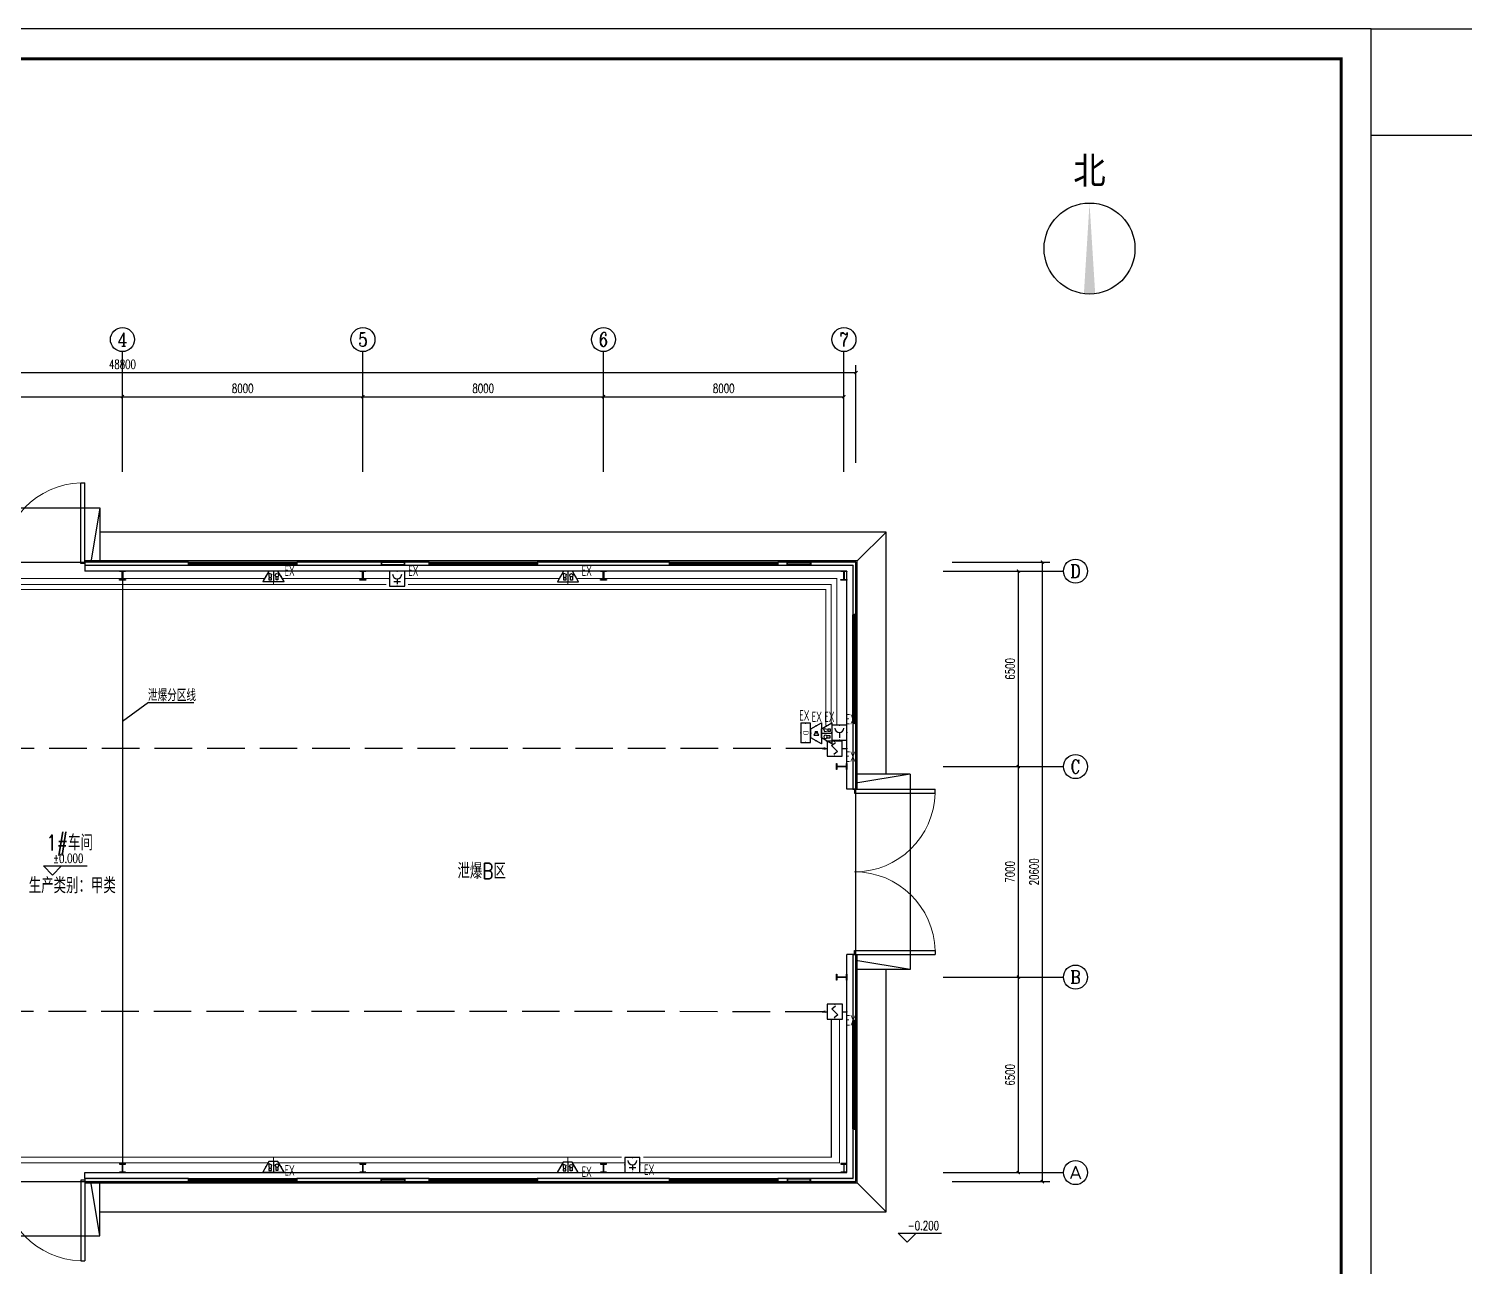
# Model space of a CAD drawing. Extents: x 1234595 to 2088511, y -80443 to 75292.
# Drawn here: x 1749135 to 1796885, y -42353 to -1201 of the extents above; entities that cross this region are included whole.
import ezdxf
from ezdxf.enums import TextEntityAlignment as Align

# ---------------------------------------------------------------- set-up
doc = ezdxf.new("R2010")
doc.units = 0
doc.header["$LTSCALE"] = 1000
doc.header["$MEASUREMENT"] = 0
doc.linetypes.add('DASH', pattern=[0.35, 0.25, -0.1])
doc.layers.get('0').update_dxf_attribs({"linetype": 'CONTINUOUS'})
doc.layers.get('Defpoints').update_dxf_attribs({"linetype": 'CONTINUOUS'})
doc.layers.add('_0', color=7, linetype='CONTINUOUS', lineweight=25)
for name, color, linetype in [('AXIS_TEXT', 7, 'CONTINUOUS'), ('EQUIP-消防', 3, 'CONTINUOUS'), ('PUB_TITLE', 4, 'CONTINUOUS'), ('WIRE-消防', 5, 'CONTINUOUS'), ('WIRE-照明', 1, 'CONTINUOUS'), ('建筑底图', 251, 'CONTINUOUS'), ('电气文字', 7, 'CONTINUOUS')]:
    doc.layers.add(name, color=color, linetype=linetype)
doc.styles.add('_HZTXT', font='txt.shx', dxfattribs={"width": 0.8, "bigfont": 'HZTXT.shx'})
doc.styles.add('_TCH_AXIS', font='COMPLEX', dxfattribs={"bigfont": 'GBCBIG'})
doc.styles.add('_TCH_DIM', font='SIMPLEX', dxfattribs={"bigfont": 'GBCBIG'})
doc.styles.add('_TCH_DIM_T3', font='SIMPLEX', dxfattribs={"width": 0.705882, "bigfont": 'GBCBIG'})
doc.styles.add('COMPLEX', font='COMPLEX')
doc.styles.add('HT', font='')
doc.styles.add('sceie', font='sceie.shx', dxfattribs={"width": 0.7, "bigfont": 'sceic.shx'})
doc.styles.get("Standard").update_dxf_attribs({"font": 'GBENOR', "bigfont": 'GBCBIG'})
doc.styles.add('TG_LINETYPE', font='sceie.shx', dxfattribs={"width": 0.7, "height": 3, "bigfont": 'sceic.shx'})
doc.styles.get('HT').set_extended_font_data('SimSun')
doc.linetypes.add('TG_BC', pattern='A,2,-0.85,["BC",TG_LINETYPE,S=0.1,R=0,X=-0.65,Y=-0.15],0', length=2.85)
doc.dimstyles.new('_TCH_ARCH&&100', dxfattribs={"dimtxt": 297.5, "dimasz": 100, "dimexe": 250, "dimexo": 300, "dimgap": 126.25, "dimtad": 1, "dimdec": 0, "dimzin": 0, "dimdsep": 46, "dimtxsty": '_TCH_DIM_T3', "dimblk": 'ARCHTICK', "dimcen": 0.09, "dimclrt": 7, "dimazin": 2, "dimtfac": 1, "dimtdec": 0, "dimtix": 1, "dimtmove": 2, "dimatfit": 3, "dimfxl": 0, "dimtolj": 1, "dimtzin": 0, "dimarcsym": 0})

# ---------------------------------------------------------------- blocks, each defined once
blk = doc.blocks.new('$equip$00002679')
for p, q in [((-0.3, 0.699), (-0.703, 0)), ((-0.703, 0), (0.703, 0)), ((-0.264, 0.249), (-0.304, 0.569)), ((-0.304, 0.569), (-0.128, 0.489)), ((-0.304, 0.249), (-0.304, 0.113)), ((-0.128, 0.249), (-0.304, 0.249)), ((-0.304, 0.113), (-0.128, 0.113)), ((0.3, 0.699), (-0.3, 0.699)), ((0.3, 0.699), (-0.3, 0.699)), ((-0.128, 0.489), (-0.168, 0.249)), ((-0.128, 0.113), (-0.128, 0.249)), ((0, 0.699), (0, 0)), ((0.174, 0.11), (0.174, 0.338)), ((0.294, 0.11), (0.174, 0.11)), ((0.294, 0.338), (0.294, 0.11)), ((0.703, 0), (0.3, 0.699))]:
    blk.add_line(p, q)
at = {"const_width": 0.04}
for points in [[(-0.299, 0.699), (0.301, 0.699), (0.703, 0), (-0.702, 0), (-0.299, 0.699), (0.301, 0.699)], [(-0.3, 0.699), (0.3, 0.699), (0.703, 0), (-0.703, 0), (-0.3, 0.699), (0.3, 0.699)]]:
    blk.add_lwpolyline(points, dxfattribs=at)
blk.add_circle((0.234, 0.43), 0.111)
for p in [(-0.501, 0.349), (0, 0.699), (0, 0), (0.502, 0.349)]:
    blk.add_point(p)
at = {"color": 7, "flags": 1}
for tag, height, p in [('A', 0.00002, (0, 0)), ('B', 0.4, (0.961, 0.299))]:
    blk.add_attdef(tag, text='', height=height, dxfattribs=at).set_placement(p, align=Align.MIDDLE_CENTER)
blk = doc.blocks.new('$equip$00002677')
for p, q in [((-0.3, 0.699), (-0.703, 0)), ((-0.703, 0), (0.703, 0)), ((0.3, 0.699), (-0.3, 0.699)), ((-0.117, 0.421), (-0.117, 0.26)), ((-0.117, 0.421), (-0.036, 0.421)), ((-0.036, 0.26), (-0.117, 0.26)), ((-0.036, 0.421), (0.118, 0.503)), ((-0.036, 0.421), (-0.036, 0.26)), ((0.118, 0.173), (-0.036, 0.26)), ((0.118, 0.503), (0.118, 0.173)), ((0.703, 0), (0.3, 0.699))]:
    blk.add_line(p, q)
at = {"const_width": 0.04}
blk.add_lwpolyline([(-0.3, 0.699), (0.3, 0.699), (0.703, 0), (-0.703, 0), (-0.3, 0.699), (0.3, 0.699)], dxfattribs=at)
blk.add_lwpolyline([(-0.3, 0.699), (0.3, 0.699), (0.703, 0), (-0.703, 0), (-0.3, 0.699), (0.3, 0.699)], dxfattribs=at)
for p in [(-0.501, 0.349), (0, 0.699), (0, 0), (0.502, 0.349)]:
    blk.add_point(p)
at = {"color": 7, "flags": 1}
for tag, height, p in [('A', 0.00002, (0, 0)), ('B', 0.4, (0.961, 0.299))]:
    blk.add_attdef(tag, text='', height=height, dxfattribs=at).set_placement(p, align=Align.MIDDLE_CENTER)
blk = doc.blocks.new('$equip$00002778')
for p, q in [((0.65, 0.65), (-0.65, 0.65)), ((-0.65, 0.65), (-0.65, 0)), ((-0.65, 0), (0.65, 0)), ((0.65, 0), (0.65, 0.65))]:
    blk.add_line(p, q)
at = {"const_width": 0.04}
blk.add_lwpolyline([(-0.65, 0.65), (-0.65, 0), (0.65, 0), (0.65, 0.65), (-0.65, 0.65), (-0.65, 0)], dxfattribs=at)
for p in [(-0.65, 0.325), (0, 0.65), (0, 0), (0.65, 0.325)]:
    blk.add_point(p)
at = {"color": 7}
blk.add_attdef('$TEXT$', text='', height=0.34, dxfattribs=at).set_placement((0.006, 0.343), align=Align.MIDDLE_CENTER)
at = {"color": 7, "flags": 1}
for tag, height, p in [('A', 0.00002, (0, 0)), ('B', 0.4, (0.905, 0.246))]:
    blk.add_attdef(tag, text='', height=height, dxfattribs=at).set_placement(p, align=Align.MIDDLE_CENTER)
blk = doc.blocks.new('$equip$00002657')
for p, q in [((-0.5, 1), (-0.5, 0)), ((0.5, 1), (-0.5, 1)), ((0.5, 0), (0.5, 1)), ((-0.5, 0), (0.5, 0)), ((0, 0.5), (0, 0.15))]:
    blk.add_line(p, q)
at = {"const_width": 0.04}
blk.add_lwpolyline([(-0.5, 1), (0.5, 1), (0.5, 0), (-0.5, 0), (-0.5, 1), (0.5, 1)], dxfattribs=at)
blk.add_arc((0, 0.8), 0.3, 180, 0)
for p in [(0, 1), (-0.5, 0.5), (0, 0), (0.5, 0.5)]:
    blk.add_point(p)
at = {"color": 7, "flags": 1}
for tag, height, p in [('A', 0.00002, (0, 0)), ('B', 0.4, (0.762, 0.292))]:
    blk.add_attdef(tag, text='', height=height, dxfattribs=at).set_placement(p, align=Align.MIDDLE_CENTER)
blk = doc.blocks.new('_NORTH')
blk.add_circle((0, 0), 1200)
blk.add_solid([(-1191, 149), (-1191, -149), (1200, 0)])
blk = doc.blocks.new('$DorLib2D$00000002')
for p, q in [((-0.5, 0), (-0.5, 0.4875)), ((-0.475, 0.4875), (-0.5, 0.4875)), ((-0.475, 0), (-0.475, 0.4875)), ((0.475, 0), (0.475, 0.4875)), ((0.475, 0.4875), (0.5, 0.4875)), ((0.5, 0), (0.5, 0.4875)), ((-0.5, 0), (-0.475, 0)), ((0.5, 0), (0.475, 0))]:
    blk.add_line(p, q)
at = {"lineweight": 13}
for centre, start, end in [((-0.4875, 0), 0, 88.53072), ((0.4875, 0), 91.46928, 180)]:
    blk.add_arc(centre, 0.4875, start, end, dxfattribs=at)
blk = doc.blocks.new('$TCHSYS$WIN2D')
for p, q in [((-0.5, 0.5), (0.5, 0.5)), ((-0.5, 0.5), (-0.5, -0.5)), ((0.5, 0.5), (0.5, -0.5)), ((0.5, 0.167), (-0.5, 0.167)), ((0.5, -0.167), (-0.5, -0.167)), ((-0.5, -0.5), (0.5, -0.5))]:
    blk.add_line(p, q)
blk = doc.blocks.new('_ArchTick')
at = {"color": 0, "linetype": 'ByBlock', "const_width": 0.4}
blk.add_lwpolyline([(-0.5, -0.5), (0.5, 0.5)], dxfattribs=at)
blk = doc.blocks.new('*D177')
at = {"layer": 'Defpoints', "color": 0, "transparency": 16777216}
for p in [(1779552, -32737), (1782052, -32737), (1779552, -39237)]:
    blk.add_point(p, dxfattribs=at)
at = {"layer": '建筑底图', "color": 0, "lineweight": -2, "transparency": 16777216}
for p, q in [((1779852, -32737), (1782302, -32737)), ((1782052, -39237), (1782052, -32737)), ((1779852, -39237), (1782302, -39237))]:
    blk.add_line(p, q, dxfattribs=at)
at = {"layer": '建筑底图', "color": 0, "lineweight": -2, "transparency": 16777216, "xscale": 100, "yscale": 100, "zscale": 100}
for p, rotation in [((1782052, -32737), 90), ((1782052, -39237), 270)]:
    blk.add_blockref('_ArchTick', p, dxfattribs=dict(at, rotation=rotation))
at = {"layer": '建筑底图', "color": 7, "transparency": 16777216, "insert": (1781777, -35987), "char_height": 297.5, "attachment_point": 5, "rotation": 90, "style": '_TCH_DIM_T3'}
blk.add_mtext('\\A1;6500', dxfattribs=at)
blk = doc.blocks.new('*D178')
at = {"layer": 'Defpoints', "color": 0, "transparency": 16777216}
for p in [(1779552, -25737), (1782052, -25737), (1779552, -32737)]:
    blk.add_point(p, dxfattribs=at)
at = {"layer": '建筑底图', "color": 0, "lineweight": -2, "transparency": 16777216}
for p, q in [((1779852, -25737), (1782302, -25737)), ((1782052, -32737), (1782052, -25737)), ((1779852, -32737), (1782302, -32737))]:
    blk.add_line(p, q, dxfattribs=at)
at = {"layer": '建筑底图', "color": 0, "lineweight": -2, "transparency": 16777216, "xscale": 100, "yscale": 100, "zscale": 100}
for p, rotation in [((1782052, -25737), 90), ((1782052, -32737), 270)]:
    blk.add_blockref('_ArchTick', p, dxfattribs=dict(at, rotation=rotation))
at = {"layer": '建筑底图', "color": 7, "transparency": 16777216, "insert": (1781777, -29237), "char_height": 297.5, "attachment_point": 5, "rotation": 90, "style": '_TCH_DIM_T3'}
blk.add_mtext('\\A1;7000', dxfattribs=at)
blk = doc.blocks.new('*D179')
at = {"layer": 'Defpoints', "color": 0, "transparency": 16777216}
for p in [(1779552, -19237), (1782052, -19237), (1779552, -25737)]:
    blk.add_point(p, dxfattribs=at)
at = {"layer": '建筑底图', "color": 0, "lineweight": -2, "transparency": 16777216}
for p, q in [((1779852, -19237), (1782302, -19237)), ((1782052, -25737), (1782052, -19237)), ((1779852, -25737), (1782302, -25737))]:
    blk.add_line(p, q, dxfattribs=at)
at = {"layer": '建筑底图', "color": 0, "lineweight": -2, "transparency": 16777216, "xscale": 100, "yscale": 100, "zscale": 100}
for p, rotation in [((1782052, -19237), 90), ((1782052, -25737), 270)]:
    blk.add_blockref('_ArchTick', p, dxfattribs=dict(at, rotation=rotation))
at = {"layer": '建筑底图', "color": 7, "transparency": 16777216, "insert": (1781777, -22487), "char_height": 297.5, "attachment_point": 5, "rotation": 90, "style": '_TCH_DIM_T3'}
blk.add_mtext('\\A1;6500', dxfattribs=at)
blk = doc.blocks.new('*D180')
at = {"layer": 'Defpoints', "color": 0, "transparency": 16777216}
for p in [(1779552, -18937), (1782852, -18937), (1779552, -39537)]:
    blk.add_point(p, dxfattribs=at)
at = {"layer": '建筑底图', "color": 0, "lineweight": -2, "transparency": 16777216}
for p, q in [((1779852, -18937), (1783102, -18937)), ((1782852, -39537), (1782852, -18937)), ((1779852, -39537), (1783102, -39537))]:
    blk.add_line(p, q, dxfattribs=at)
at = {"layer": '建筑底图', "color": 0, "lineweight": -2, "transparency": 16777216, "xscale": 100, "yscale": 100, "zscale": 100}
for p, rotation in [((1782852, -18937), 90), ((1782852, -39537), 270)]:
    blk.add_blockref('_ArchTick', p, dxfattribs=dict(at, rotation=rotation))
at = {"layer": '建筑底图', "color": 7, "transparency": 16777216, "insert": (1782577, -29237), "char_height": 297.5, "attachment_point": 5, "rotation": 90, "style": '_TCH_DIM_T3'}
blk.add_mtext('\\A1;20600', dxfattribs=at)
blk = doc.blocks.new('_AXISO')
blk.add_circle((0, 0), 0.5)
at = {"layer": 'AXIS_TEXT', "style": 'COMPLEX', "width": 1.041667}
blk.add_attdef('A', text='', height=0.56, dxfattribs=at).set_placement((-0.25, -0.28), (0.25, -0.28), align=Align.FIT)
blk = doc.blocks.new('*D183')
at = {"layer": 'Defpoints', "color": 0, "transparency": 16777216}
for p in [(1752252, -13437), (1744252, -15937), (1752252, -15937)]:
    blk.add_point(p, dxfattribs=at)
at = {"layer": '建筑底图', "color": 0, "lineweight": -2, "transparency": 16777216}
for p, q in [((1744252, -15637), (1744252, -13187)), ((1752252, -15637), (1752252, -13187)), ((1744252, -13437), (1752252, -13437))]:
    blk.add_line(p, q, dxfattribs=at)
at = {"layer": '建筑底图', "color": 0, "lineweight": -2, "transparency": 16777216, "xscale": 100, "yscale": 100, "zscale": 100, "rotation": 180}
blk.add_blockref('_ArchTick', (1744252, -13437), dxfattribs=at)
at = {"layer": '建筑底图', "color": 0, "lineweight": -2, "transparency": 16777216, "xscale": 100, "yscale": 100, "zscale": 100}
blk.add_blockref('_ArchTick', (1752252, -13437), dxfattribs=at)
at = {"layer": '建筑底图', "color": 7, "transparency": 16777216, "insert": (1748252, -13162), "char_height": 297.5, "attachment_point": 5, "style": '_TCH_DIM_T3'}
blk.add_mtext('\\A1;8000', dxfattribs=at)
blk = doc.blocks.new('*D184')
at = {"layer": 'Defpoints', "color": 0, "transparency": 16777216}
for p in [(1760252, -13437), (1752252, -15937), (1760252, -15937)]:
    blk.add_point(p, dxfattribs=at)
at = {"layer": '建筑底图', "color": 0, "lineweight": -2, "transparency": 16777216}
for p, q in [((1752252, -15637), (1752252, -13187)), ((1760252, -15637), (1760252, -13187)), ((1752252, -13437), (1760252, -13437))]:
    blk.add_line(p, q, dxfattribs=at)
at = {"layer": '建筑底图', "color": 0, "lineweight": -2, "transparency": 16777216, "xscale": 100, "yscale": 100, "zscale": 100, "rotation": 180}
blk.add_blockref('_ArchTick', (1752252, -13437), dxfattribs=at)
at = {"layer": '建筑底图', "color": 0, "lineweight": -2, "transparency": 16777216, "xscale": 100, "yscale": 100, "zscale": 100}
blk.add_blockref('_ArchTick', (1760252, -13437), dxfattribs=at)
at = {"layer": '建筑底图', "color": 7, "transparency": 16777216, "insert": (1756252, -13162), "char_height": 297.5, "attachment_point": 5, "style": '_TCH_DIM_T3'}
blk.add_mtext('\\A1;8000', dxfattribs=at)
blk = doc.blocks.new('*D185')
at = {"layer": 'Defpoints', "color": 0, "transparency": 16777216}
for p in [(1768252, -13437), (1760252, -15937), (1768252, -15937)]:
    blk.add_point(p, dxfattribs=at)
at = {"layer": '建筑底图', "color": 0, "lineweight": -2, "transparency": 16777216}
for p, q in [((1760252, -15637), (1760252, -13187)), ((1768252, -15637), (1768252, -13187)), ((1760252, -13437), (1768252, -13437))]:
    blk.add_line(p, q, dxfattribs=at)
at = {"layer": '建筑底图', "color": 0, "lineweight": -2, "transparency": 16777216, "xscale": 100, "yscale": 100, "zscale": 100, "rotation": 180}
blk.add_blockref('_ArchTick', (1760252, -13437), dxfattribs=at)
at = {"layer": '建筑底图', "color": 0, "lineweight": -2, "transparency": 16777216, "xscale": 100, "yscale": 100, "zscale": 100}
blk.add_blockref('_ArchTick', (1768252, -13437), dxfattribs=at)
at = {"layer": '建筑底图', "color": 7, "transparency": 16777216, "insert": (1764252, -13162), "char_height": 297.5, "attachment_point": 5, "style": '_TCH_DIM_T3'}
blk.add_mtext('\\A1;8000', dxfattribs=at)
blk = doc.blocks.new('*D186')
at = {"layer": 'Defpoints', "color": 0, "transparency": 16777216}
for p in [(1776252, -13437), (1768252, -15937), (1776252, -15937)]:
    blk.add_point(p, dxfattribs=at)
at = {"layer": '建筑底图', "color": 0, "lineweight": -2, "transparency": 16777216}
for p, q in [((1768252, -15637), (1768252, -13187)), ((1776252, -15637), (1776252, -13187)), ((1768252, -13437), (1776252, -13437))]:
    blk.add_line(p, q, dxfattribs=at)
at = {"layer": '建筑底图', "color": 0, "lineweight": -2, "transparency": 16777216, "xscale": 100, "yscale": 100, "zscale": 100, "rotation": 180}
blk.add_blockref('_ArchTick', (1768252, -13437), dxfattribs=at)
at = {"layer": '建筑底图', "color": 0, "lineweight": -2, "transparency": 16777216, "xscale": 100, "yscale": 100, "zscale": 100}
blk.add_blockref('_ArchTick', (1776252, -13437), dxfattribs=at)
at = {"layer": '建筑底图', "color": 7, "transparency": 16777216, "insert": (1772252, -13162), "char_height": 297.5, "attachment_point": 5, "style": '_TCH_DIM_T3'}
blk.add_mtext('\\A1;8000', dxfattribs=at)
blk = doc.blocks.new('*D187')
at = {"layer": 'Defpoints', "color": 0, "transparency": 16777216}
for p in [(1776652, -12637), (1727852, -15937), (1776652, -15937)]:
    blk.add_point(p, dxfattribs=at)
at = {"layer": '建筑底图', "color": 0, "lineweight": -2, "transparency": 16777216}
for p, q in [((1727852, -15637), (1727852, -12387)), ((1776652, -15637), (1776652, -12387)), ((1727852, -12637), (1776652, -12637))]:
    blk.add_line(p, q, dxfattribs=at)
at = {"layer": '建筑底图', "color": 0, "lineweight": -2, "transparency": 16777216, "xscale": 100, "yscale": 100, "zscale": 100, "rotation": 180}
blk.add_blockref('_ArchTick', (1727852, -12637), dxfattribs=at)
at = {"layer": '建筑底图', "color": 0, "lineweight": -2, "transparency": 16777216, "xscale": 100, "yscale": 100, "zscale": 100}
blk.add_blockref('_ArchTick', (1776652, -12637), dxfattribs=at)
at = {"layer": '建筑底图', "color": 7, "transparency": 16777216, "insert": (1752252, -12362), "char_height": 297.5, "attachment_point": 5, "style": '_TCH_DIM_T3'}
blk.add_mtext('\\A1;48800', dxfattribs=at)
blk = doc.blocks.new('$equip$00002762')
for p, q in [((-0.5, 0), (-0.809, 0)), ((-0.5, 0.5), (-0.5, -0.5)), ((0.5, 0.5), (-0.5, 0.5)), ((-0.2, 0.2), (0.05, 0.4)), ((0, 0), (-0.2, 0.2)), ((0, 0), (0.2, -0.2)), ((0.5, -0.5), (0.5, 0.5)), ((0.809, 0), (0.5, 0)), ((-0.5, -0.5), (0.5, -0.5)), ((0.2, -0.2), (-0.05, -0.4))]:
    blk.add_line(p, q)
at = {"color": 0, "linetype": 'Continuous'}
for p, q in [((0.809, 0), (0.638, 0.041)), ((0.638, -0.039), (0.809, 0))]:
    blk.add_line(p, q, dxfattribs=at)
at = {"const_width": 0.04}
for points in [[(-0.809, 0), (-0.5, 0)], [(-0.5, 0.5), (0.5, 0.5), (0.5, -0.5), (-0.5, -0.5), (-0.5, 0.5), (0.5, 0.5)], [(0.5, 0), (0.654, 0)]]:
    blk.add_lwpolyline(points, dxfattribs=at)
for p in [(-0.809, 0), (0, 0.5), (0.809, 0), (0, -0.5)]:
    blk.add_point(p)
blk.add_solid([(0.809, 0), (0.638, 0.041), (0.638, -0.039)])
at = {"color": 7, "flags": 1}
for tag, height, p in [('A', 0.00002, (0, 0)), ('B', 0.4, (0.755, -0.254))]:
    blk.add_attdef(tag, text='', height=height, dxfattribs=at).set_placement(p, align=Align.MIDDLE_CENTER)
blk = doc.blocks.new('$equip$00002656')
for p, q in [((-0.5, 1), (-0.5, 0)), ((0.5, 1), (-0.5, 1)), ((0.5, 0), (0.5, 1)), ((-0.5, 0), (0.5, 0)), ((-0.219, 0.331), (0.222, 0.331)), ((0, 0.5), (0, 0.15))]:
    blk.add_line(p, q)
at = {"const_width": 0.04}
blk.add_lwpolyline([(-0.5, 1), (0.5, 1), (0.5, 0), (-0.5, 0), (-0.5, 1), (0.5, 1)], dxfattribs=at)
blk.add_arc((0, 0.8), 0.3, 180, 0)
for p in [(0, 1), (-0.5, 0.5), (0, 0), (0.5, 0.5)]:
    blk.add_point(p)
at = {"color": 7, "flags": 1}
for tag, height, p in [('A', 0.00002, (0, 0)), ('B', 0.4, (0.762, 0.292))]:
    blk.add_attdef(tag, text='', height=height, dxfattribs=at).set_placement(p, align=Align.MIDDLE_CENTER)

msp = doc.modelspace()

# ---------------------------------------------------------------- hatches: boundary and pattern name
at = {"layer": '建筑底图'}
for points in [[(1754452.2, -18936.9), (1751002.2, -18936.9), (1751032.2, -18966.9), (1754422.2, -18966.9)], [(1751002.2, -18936.9), (1751002.2, -19036.9), (1751032.2, -19006.9), (1751032.2, -18966.9)], [(1751002.2, -19036.9), (1754452.2, -19036.9), (1754422.2, -19006.9), (1751032.2, -19006.9)], [(1754452.2, -19036.9), (1754452.2, -18936.9), (1754422.2, -18966.9), (1754422.2, -19006.9)], [(1762452.2, -18936.9), (1758052.2, -18936.9), (1758082.2, -18966.9), (1762422.2, -18966.9)], [(1758052.2, -18936.9), (1758052.2, -19036.9), (1758082.2, -19006.9), (1758082.2, -18966.9)], [(1758052.2, -19036.9), (1762452.2, -19036.9), (1762422.2, -19006.9), (1758082.2, -19006.9)], [(1762452.2, -19036.9), (1762452.2, -18936.9), (1762422.2, -18966.9), (1762422.2, -19006.9)], [(1770452.2, -18936.9), (1766052.2, -18936.9), (1766082.2, -18966.9), (1770422.2, -18966.9)], [(1766052.2, -18936.9), (1766052.2, -19036.9), (1766082.2, -19006.9), (1766082.2, -18966.9)], [(1766052.2, -19036.9), (1770452.2, -19036.9), (1770422.2, -19006.9), (1766082.2, -19006.9)], [(1770452.2, -19036.9), (1770452.2, -18936.9), (1770422.2, -18966.9), (1770422.2, -19006.9)], [(1776652.2, -18936.9), (1774052.2, -18936.9), (1774082.2, -18966.9), (1776622.2, -18966.9)], [(1774052.2, -18936.9), (1774052.2, -19036.9), (1774082.2, -19006.9), (1774082.2, -18966.9)], [(1774052.2, -19036.9), (1776552.2, -19036.9), (1776582.2, -19006.9), (1774082.2, -19006.9)], [(1776552.2, -19036.9), (1776552.2, -20686.9), (1776582.2, -20656.9), (1776582.2, -19006.9)], [(1776652.2, -20686.9), (1776652.2, -18936.9), (1776622.2, -18966.9), (1776622.2, -20656.9)], [(1752262.2, -19520.9), (1752352.2, -19520.9), (1752352.2, -19536.9), (1752152.2, -19536.9), (1752152.2, -19520.9), (1752242.2, -19520.9), (1752242.2, -19252.9), (1752152.2, -19252.9), (1752152.2, -19236.9), (1752352.2, -19236.9), (1752352.2, -19252.9), (1752262.2, -19252.9)], [(1760262.2, -19520.9), (1760352.2, -19520.9), (1760352.2, -19536.9), (1760152.2, -19536.9), (1760152.2, -19520.9), (1760242.2, -19520.9), (1760242.2, -19252.9), (1760152.2, -19252.9), (1760152.2, -19236.9), (1760352.2, -19236.9), (1760352.2, -19252.9), (1760262.2, -19252.9)], [(1768262.2, -19520.9), (1768352.2, -19520.9), (1768352.2, -19536.9), (1768152.2, -19536.9), (1768152.2, -19520.9), (1768242.2, -19520.9), (1768242.2, -19252.9), (1768152.2, -19252.9), (1768152.2, -19236.9), (1768352.2, -19236.9), (1768352.2, -19252.9), (1768262.2, -19252.9)], [(1776262.2, -19520.9), (1776352.2, -19520.9), (1776352.2, -19536.9), (1776152.2, -19536.9), (1776152.2, -19520.9), (1776242.2, -19520.9), (1776242.2, -19252.9), (1776152.2, -19252.9), (1776152.2, -19236.9), (1776352.2, -19236.9), (1776352.2, -19252.9), (1776262.2, -19252.9)], [(1776552.2, -20686.9), (1776652.2, -20686.9), (1776622.2, -20656.9), (1776582.2, -20656.9)], [(1776652.2, -24286.9), (1776552.2, -24286.9), (1776582.2, -24316.9), (1776622.2, -24316.9)], [(1776552.2, -24286.9), (1776552.2, -26486.9), (1776582.2, -26456.9), (1776582.2, -24316.9)], [(1776652.2, -26486.9), (1776652.2, -24286.9), (1776622.2, -24316.9), (1776622.2, -26456.9)], [(1776336.2, -25726.9), (1776336.2, -25636.9), (1776352.2, -25636.9), (1776352.2, -25836.9), (1776336.2, -25836.9), (1776336.2, -25746.9), (1776018.2, -25746.9), (1776018.2, -25836.9), (1776002.2, -25836.9), (1776002.2, -25636.9), (1776018.2, -25636.9), (1776018.2, -25726.9)], [(1776552.2, -26486.9), (1776652.2, -26486.9), (1776622.2, -26456.9), (1776582.2, -26456.9)], [(1776652.2, -31986.9), (1776552.2, -31986.9), (1776582.2, -32016.9), (1776622.2, -32016.9)], [(1776552.2, -31986.9), (1776552.2, -34186.9), (1776582.2, -34156.9), (1776582.2, -32016.9)], [(1776652.2, -34186.9), (1776652.2, -31986.9), (1776622.2, -32016.9), (1776622.2, -34156.9)], [(1776336.2, -32726.9), (1776336.2, -32636.9), (1776352.2, -32636.9), (1776352.2, -32836.9), (1776336.2, -32836.9), (1776336.2, -32746.9), (1776018.2, -32746.9), (1776018.2, -32836.9), (1776002.2, -32836.9), (1776002.2, -32636.9), (1776018.2, -32636.9), (1776018.2, -32726.9)], [(1776552.2, -34186.9), (1776652.2, -34186.9), (1776622.2, -34156.9), (1776582.2, -34156.9)], [(1776652.2, -37786.9), (1776552.2, -37786.9), (1776582.2, -37816.9), (1776622.2, -37816.9)], [(1776552.2, -37786.9), (1776552.2, -39436.9), (1776582.2, -39466.9), (1776582.2, -37816.9)], [(1776652.2, -39536.9), (1776652.2, -37786.9), (1776622.2, -37816.9), (1776622.2, -39506.9)], [(1752262.2, -38952.9), (1752352.2, -38952.9), (1752352.2, -38936.9), (1752152.2, -38936.9), (1752152.2, -38952.9), (1752242.2, -38952.9), (1752242.2, -39220.9), (1752152.2, -39220.9), (1752152.2, -39236.9), (1752352.2, -39236.9), (1752352.2, -39220.9), (1752262.2, -39220.9)], [(1760262.2, -38952.9), (1760352.2, -38952.9), (1760352.2, -38936.9), (1760152.2, -38936.9), (1760152.2, -38952.9), (1760242.2, -38952.9), (1760242.2, -39220.9), (1760152.2, -39220.9), (1760152.2, -39236.9), (1760352.2, -39236.9), (1760352.2, -39220.9), (1760262.2, -39220.9)], [(1768262.2, -38952.9), (1768352.2, -38952.9), (1768352.2, -38936.9), (1768152.2, -38936.9), (1768152.2, -38952.9), (1768242.2, -38952.9), (1768242.2, -39220.9), (1768152.2, -39220.9), (1768152.2, -39236.9), (1768352.2, -39236.9), (1768352.2, -39220.9), (1768262.2, -39220.9)], [(1776262.2, -38952.9), (1776352.2, -38952.9), (1776352.2, -38936.9), (1776152.2, -38936.9), (1776152.2, -38952.9), (1776242.2, -38952.9), (1776242.2, -39220.9), (1776152.2, -39220.9), (1776152.2, -39236.9), (1776352.2, -39236.9), (1776352.2, -39220.9), (1776262.2, -39220.9)], [(1754452.2, -39436.9), (1751002.2, -39436.9), (1751032.2, -39466.9), (1754422.2, -39466.9)], [(1751002.2, -39436.9), (1751002.2, -39536.9), (1751032.2, -39506.9), (1751032.2, -39466.9)], [(1751002.2, -39536.9), (1754452.2, -39536.9), (1754422.2, -39506.9), (1751032.2, -39506.9)], [(1754452.2, -39536.9), (1754452.2, -39436.9), (1754422.2, -39466.9), (1754422.2, -39506.9)], [(1762452.2, -39436.9), (1758052.2, -39436.9), (1758082.2, -39466.9), (1762422.2, -39466.9)], [(1758052.2, -39436.9), (1758052.2, -39536.9), (1758082.2, -39506.9), (1758082.2, -39466.9)], [(1758052.2, -39536.9), (1762452.2, -39536.9), (1762422.2, -39506.9), (1758082.2, -39506.9)], [(1762452.2, -39536.9), (1762452.2, -39436.9), (1762422.2, -39466.9), (1762422.2, -39506.9)], [(1770452.2, -39436.9), (1766052.2, -39436.9), (1766082.2, -39466.9), (1770422.2, -39466.9)], [(1766052.2, -39436.9), (1766052.2, -39536.9), (1766082.2, -39506.9), (1766082.2, -39466.9)], [(1766052.2, -39536.9), (1770452.2, -39536.9), (1770422.2, -39506.9), (1766082.2, -39506.9)], [(1770452.2, -39536.9), (1770452.2, -39436.9), (1770422.2, -39466.9), (1770422.2, -39506.9)], [(1776552.2, -39436.9), (1774052.2, -39436.9), (1774082.2, -39466.9), (1776582.2, -39466.9)], [(1774052.2, -39436.9), (1774052.2, -39536.9), (1774082.2, -39506.9), (1774082.2, -39466.9)], [(1774052.2, -39536.9), (1776652.2, -39536.9), (1776622.2, -39506.9), (1774082.2, -39506.9)]]:
    msp.add_hatch(color=256, dxfattribs=at).paths.add_polyline_path(points)

# ---------------------------------------------------------------- linework, layer by layer
at = {"color": 2, "linetype": 'DASH', "ltscale": 5}
for p, q in [((1775568.3, -25137.9), (1729010.5, -25137.9)), ((1775543.4, -33886.9), (1729004.9, -33875.6))]:
    msp.add_line(p, q, dxfattribs=at)
at = {"layer": '_0', "color": 0}
msp.add_lwpolyline([(1793791.4, -1200.6), (1800203.7, -1200.6), (1800203.7, -4754), (1793791.4, -4754)], close=True, dxfattribs=at)
at = {"layer": 'PUB_TITLE', "color": 4}
msp.add_lwpolyline([(1709691.4, -60600.6), (1793791.4, -60600.6), (1793791.4, -1200.6), (1709691.4, -1200.6)], close=True, dxfattribs=at)
at = {"layer": 'PUB_TITLE', "color": 4, "const_width": 100}
msp.add_lwpolyline([(1712191.4, -59600.6), (1792791.4, -59600.6), (1792791.4, -2200.6), (1712191.4, -2200.6)], close=True, dxfattribs=at)
at = {"layer": 'WIRE-消防', "color": 5, "linetype": 'Continuous', "const_width": 35}
for points in [[(1756982.8, -19486.3), (1745364.2, -19486.3)], [(1761140.7, -19486.3), (1757565.4, -19486.3)], [(1766778.5, -19486.3), (1761640.7, -19486.3)], [(1776014, -24358.2), (1776014, -19486.3), (1767383.4, -19486.3)], [(1776103.7, -34136.9), (1776103.7, -38912.7), (1769466.1, -38912.7)], [(1757101.1, -38912.7), (1743060.2, -38912.7)], [(1766900.9, -38912.7), (1757452.1, -38912.7)], [(1768966.1, -38912.7), (1767228.1, -38912.7)]]:
    msp.add_lwpolyline(points, dxfattribs=at)
at = {"layer": 'WIRE-照明', "color": 1, "linetype": 'DASH', "const_width": 35}
for points in [[(1757276.6, -19678.4), (1757276.5, -19586.2)], [(1761028.2, -19678.4), (1745469.7, -19678.4)], [(1775821.9, -24323.7), (1775821.9, -19678.4), (1761753.2, -19678.4)], [(1775832.5, -34136.9), (1775832.5, -38720.6), (1769578.6, -38720.6)], [(1768853.6, -38720.6), (1743152, -38720.6)], [(1757276.7, -38872.4), (1757276.6, -38728.9)], [(1767063.5, -38887.6), (1767063.5, -38720.6)]]:
    msp.add_lwpolyline(points, dxfattribs=at)
at = {"layer": 'WIRE-照明', "const_width": 35}
msp.add_lwpolyline([(1767071.4, -19678.4), (1767071.4, -19587.6)], dxfattribs=at)
at = {"layer": 'WIRE-照明', "color": 4, "linetype": 'TG_BC', "const_width": 35}
msp.add_lwpolyline([(1775648, -24381.1), (1775648, -19852.2), (1728618.4, -19852.2), (1728618.4, -24775.4)], dxfattribs=at)
at = {"layer": '建筑底图'}
for p, q in [((1752252.2, -15936.9), (1752252.2, -11936.9)), ((1760252.2, -15936.9), (1760252.2, -11936.9)), ((1768252.2, -15936.9), (1768252.2, -11936.9)), ((1776252.2, -15936.9), (1776252.2, -11936.9)), ((1745002.2, -17136.9), (1751502.2, -17136.9)), ((1751502.2, -17136.9), (1751202.2, -18936.9)), ((1751502.2, -17136.9), (1751502.2, -18936.9)), ((1776692.2, -18896.9), (1777652.2, -17936.9)), ((1745502.2, -18936.9), (1751002.2, -18936.9)), ((1751002.2, -18936.9), (1751002.2, -18896.9)), ((1754452.2, -18936.9), (1751002.2, -18936.9)), ((1751002.2, -18936.9), (1751002.2, -19036.9)), ((1751002.2, -19036.9), (1751002.2, -19236.9)), ((1751002.2, -19036.9), (1754452.2, -19036.9)), ((1754452.2, -19036.9), (1754452.2, -18936.9)), ((1762452.2, -18936.9), (1758052.2, -18936.9)), ((1758052.2, -18936.9), (1758052.2, -19036.9)), ((1758052.2, -19036.9), (1762452.2, -19036.9)), ((1762452.2, -19036.9), (1762452.2, -18936.9)), ((1770452.2, -18936.9), (1766052.2, -18936.9)), ((1766052.2, -18936.9), (1766052.2, -19036.9)), ((1766052.2, -19036.9), (1770452.2, -19036.9)), ((1770452.2, -19036.9), (1770452.2, -18936.9)), ((1776652.2, -18936.9), (1774052.2, -18936.9)), ((1774052.2, -18936.9), (1774052.2, -19036.9)), ((1774052.2, -19036.9), (1776552.2, -19036.9)), ((1776552.2, -19036.9), (1776552.2, -20686.9)), ((1776652.2, -20686.9), (1776652.2, -18936.9)), ((1779552.2, -19236.9), (1783552.2, -19236.9)), ((1776552.2, -20686.9), (1776652.2, -20686.9)), ((1753118.2, -23604), (1752252.2, -24233.9)), ((1753118.2, -23604), (1754621.8, -23604)), ((1776652.2, -24286.9), (1776552.2, -24286.9)), ((1776552.2, -24286.9), (1776552.2, -26486.9)), ((1776652.2, -26486.9), (1776652.2, -24286.9)), ((1779552.2, -25736.9), (1783552.2, -25736.9)), ((1778452.2, -25986.9), (1776652.2, -26286.9)), ((1778452.2, -25986.9), (1776652.2, -25986.9)), ((1778452.2, -25986.9), (1778452.2, -32486.9)), ((1776552.2, -26486.9), (1776352.2, -26486.9)), ((1776552.2, -26486.9), (1776652.2, -26486.9)), ((1776652.2, -26486.9), (1776692.2, -26486.9)), ((1776652.2, -31986.9), (1776652.2, -26486.9)), ((1749924.7, -29341.7), (1749624.7, -29041.7)), ((1749624.7, -29041.7), (1751074.7, -29041.7)), ((1749924.7, -29341.7), (1750224.7, -29041.7)), ((1776552.2, -31986.9), (1776352.2, -31986.9)), ((1776652.2, -31986.9), (1776552.2, -31986.9)), ((1776552.2, -31986.9), (1776552.2, -34186.9)), ((1776652.2, -31986.9), (1776692.2, -31986.9)), ((1776652.2, -34186.9), (1776652.2, -31986.9)), ((1778452.2, -32486.9), (1776652.2, -32186.9)), ((1778452.2, -32486.9), (1776652.2, -32486.9)), ((1779552.2, -32736.9), (1783552.2, -32736.9)), ((1776552.2, -34186.9), (1776652.2, -34186.9)), ((1776652.2, -37786.9), (1776552.2, -37786.9)), ((1776552.2, -37786.9), (1776552.2, -39436.9)), ((1776652.2, -39536.9), (1776652.2, -37786.9)), ((1745502.2, -39536.9), (1751002.2, -39536.9)), ((1751002.2, -39436.9), (1751002.2, -39236.9)), ((1754452.2, -39436.9), (1751002.2, -39436.9)), ((1751002.2, -39436.9), (1751002.2, -39536.9)), ((1751002.2, -39536.9), (1751002.2, -39576.9)), ((1751002.2, -39536.9), (1754452.2, -39536.9)), ((1751502.2, -41336.9), (1751202.2, -39536.9)), ((1751502.2, -41336.9), (1751502.2, -39536.9)), ((1754452.2, -39536.9), (1754452.2, -39436.9)), ((1762452.2, -39436.9), (1758052.2, -39436.9)), ((1758052.2, -39436.9), (1758052.2, -39536.9)), ((1758052.2, -39536.9), (1762452.2, -39536.9)), ((1762452.2, -39536.9), (1762452.2, -39436.9)), ((1770452.2, -39436.9), (1766052.2, -39436.9)), ((1766052.2, -39436.9), (1766052.2, -39536.9)), ((1766052.2, -39536.9), (1770452.2, -39536.9)), ((1770452.2, -39536.9), (1770452.2, -39436.9)), ((1776552.2, -39436.9), (1774052.2, -39436.9)), ((1774052.2, -39436.9), (1774052.2, -39536.9)), ((1774052.2, -39536.9), (1776652.2, -39536.9)), ((1776692.2, -39576.9), (1777652.2, -40536.9)), ((1779552.2, -39236.9), (1783552.2, -39236.9)), ((1745002.2, -41336.9), (1751502.2, -41336.9)), ((1778350.8, -41553.3), (1778050.8, -41253.3)), ((1778050.8, -41253.3), (1779500.8, -41253.3)), ((1778350.8, -41553.3), (1778650.8, -41253.3))]:
    msp.add_line(p, q, dxfattribs=at)
for points in [[(1777652.2, -25986.9), (1777652.2, -17936.9), (1751502.2, -17936.9)], [(1776692.2, -26486.9), (1776692.2, -18896.9), (1751002.2, -18896.9)], [(1760859.7, -19036.9), (1761644.7, -19036.9), (1761644.7, -18936.9), (1760859.7, -18936.9), (1760859.7, -19036.9)], [(1775144.7, -19036.9), (1774359.7, -19036.9), (1774359.7, -18936.9), (1775144.7, -18936.9), (1775144.7, -19036.9)], [(1776352.2, -26486.9), (1776352.2, -19236.9), (1751002.2, -19236.9)], [(1752252.2, -19536.9), (1752252.2, -38936.9)], [(1751002.2, -39236.9), (1776352.2, -39236.9), (1776352.2, -31986.9)], [(1751002.2, -39576.9), (1776692.2, -39576.9), (1776692.2, -31986.9)], [(1751502.2, -40536.9), (1777652.2, -40536.9), (1777652.2, -32486.9)], [(1760859.7, -39436.9), (1761644.7, -39436.9), (1761644.7, -39536.9), (1760859.7, -39536.9), (1760859.7, -39436.9)], [(1775144.7, -39436.9), (1774359.7, -39436.9), (1774359.7, -39536.9), (1775144.7, -39536.9), (1775144.7, -39436.9)]]:
    msp.add_lwpolyline(points, dxfattribs=at)
for points in [[(1760874.7, -19021.9), (1761629.7, -19021.9), (1761629.7, -18951.9), (1760874.7, -18951.9)], [(1775129.7, -19021.9), (1774374.7, -19021.9), (1774374.7, -18951.9), (1775129.7, -18951.9)], [(1752152.2, -19236.9), (1752352.2, -19236.9), (1752352.2, -19252.9), (1752262.2, -19252.9), (1752262.2, -19520.9), (1752352.2, -19520.9), (1752352.2, -19536.9), (1752152.2, -19536.9), (1752152.2, -19520.9), (1752242.2, -19520.9), (1752242.2, -19252.9), (1752152.2, -19252.9)], [(1760152.2, -19236.9), (1760352.2, -19236.9), (1760352.2, -19252.9), (1760262.2, -19252.9), (1760262.2, -19520.9), (1760352.2, -19520.9), (1760352.2, -19536.9), (1760152.2, -19536.9), (1760152.2, -19520.9), (1760242.2, -19520.9), (1760242.2, -19252.9), (1760152.2, -19252.9)], [(1768152.2, -19236.9), (1768352.2, -19236.9), (1768352.2, -19252.9), (1768262.2, -19252.9), (1768262.2, -19520.9), (1768352.2, -19520.9), (1768352.2, -19536.9), (1768152.2, -19536.9), (1768152.2, -19520.9), (1768242.2, -19520.9), (1768242.2, -19252.9), (1768152.2, -19252.9)], [(1776152.2, -19236.9), (1776352.2, -19236.9), (1776352.2, -19252.9), (1776262.2, -19252.9), (1776262.2, -19520.9), (1776352.2, -19520.9), (1776352.2, -19536.9), (1776152.2, -19536.9), (1776152.2, -19520.9), (1776242.2, -19520.9), (1776242.2, -19252.9), (1776152.2, -19252.9)], [(1776002.2, -25836.9), (1776002.2, -25636.9), (1776018.2, -25636.9), (1776018.2, -25726.9), (1776336.2, -25726.9), (1776336.2, -25636.9), (1776352.2, -25636.9), (1776352.2, -25836.9), (1776336.2, -25836.9), (1776336.2, -25746.9), (1776018.2, -25746.9), (1776018.2, -25836.9)], [(1776002.2, -32836.9), (1776002.2, -32636.9), (1776018.2, -32636.9), (1776018.2, -32726.9), (1776336.2, -32726.9), (1776336.2, -32636.9), (1776352.2, -32636.9), (1776352.2, -32836.9), (1776336.2, -32836.9), (1776336.2, -32746.9), (1776018.2, -32746.9), (1776018.2, -32836.9)], [(1752152.2, -39236.9), (1752352.2, -39236.9), (1752352.2, -39220.9), (1752262.2, -39220.9), (1752262.2, -38952.9), (1752352.2, -38952.9), (1752352.2, -38936.9), (1752152.2, -38936.9), (1752152.2, -38952.9), (1752242.2, -38952.9), (1752242.2, -39220.9), (1752152.2, -39220.9)], [(1760152.2, -39236.9), (1760352.2, -39236.9), (1760352.2, -39220.9), (1760262.2, -39220.9), (1760262.2, -38952.9), (1760352.2, -38952.9), (1760352.2, -38936.9), (1760152.2, -38936.9), (1760152.2, -38952.9), (1760242.2, -38952.9), (1760242.2, -39220.9), (1760152.2, -39220.9)], [(1768152.2, -39236.9), (1768352.2, -39236.9), (1768352.2, -39220.9), (1768262.2, -39220.9), (1768262.2, -38952.9), (1768352.2, -38952.9), (1768352.2, -38936.9), (1768152.2, -38936.9), (1768152.2, -38952.9), (1768242.2, -38952.9), (1768242.2, -39220.9), (1768152.2, -39220.9)], [(1776152.2, -39236.9), (1776352.2, -39236.9), (1776352.2, -39220.9), (1776262.2, -39220.9), (1776262.2, -38952.9), (1776352.2, -38952.9), (1776352.2, -38936.9), (1776152.2, -38936.9), (1776152.2, -38952.9), (1776242.2, -38952.9), (1776242.2, -39220.9), (1776152.2, -39220.9)], [(1760874.7, -39451.9), (1761629.7, -39451.9), (1761629.7, -39521.9), (1760874.7, -39521.9)], [(1775129.7, -39451.9), (1774374.7, -39451.9), (1774374.7, -39521.9), (1775129.7, -39521.9)]]:
    msp.add_lwpolyline(points, close=True, dxfattribs=at)

# ---------------------------------------------------------------- block references
at = {"layer": 'EQUIP-消防', "xscale": 500, "yscale": 500, "zscale": 500}
for name, p in [('$equip$00002679', (1757276.5, -19586.2)), ('$equip$00002656', (1761390.7, -19742.2)), ('$equip$00002679', (1767071.4, -19587.6)), ('$equip$00002657', (1776101.3, -24856.2)), ('$equip$00002679', (1757276.5, -39221.8)), ('$equip$00002679', (1767063.3, -39236.9)), ('$equip$00002656', (1769216.1, -39230.5))]:
    msp.add_blockref(name, p, dxfattribs=at)
at = {"layer": 'EQUIP-消防', "xscale": 500, "yscale": 500, "zscale": 500, "rotation": 270}
msp.add_blockref('$equip$00002778', (1774812.2, -24613.2), dxfattribs=at).add_auto_attribs({'$TEXT$': 'D'})
at = {"layer": 'EQUIP-消防', "yscale": 500, "zscale": 500}
for name, p, xscale, rotation in [('$equip$00002677', (1775500.9, -24630.2), -500, 90), ('$equip$00002679', (1775850.2, -24630), -500, 90), ('$equip$00002762', (1775940.5, -25137.9), 500, 180), ('$equip$00002762', (1775947.8, -33886.9), 500, 180)]:
    msp.add_blockref(name, p, dxfattribs=dict(at, xscale=xscale, rotation=rotation))
at = {"layer": '建筑底图', "rotation": 90}
for name, p, xscale, yscale, zscale in [('_NORTH', (1784420, -8509.9, -12083.9), 1.260000000009313, 1.260000000009313, 1.260000000009313), ('$TCHSYS$WIN2D', (1776602.2, -22486.9), 3600, 100, 3600), ('$DorLib2D$00000002', (1776602.2, -29236.9), -5500, -5500, -5500), ('$TCHSYS$WIN2D', (1776602.2, -35986.9), 3600, 100, 3600)]:
    msp.add_blockref(name, p, dxfattribs=dict(at, xscale=xscale, yscale=yscale, zscale=zscale))
at = {"layer": '建筑底图'}
ref = msp.add_blockref('_AXISO', (1752252.2, -11536.9), dxfattribs=dict(at, xscale=800, yscale=800, zscale=800))
ref.add_attrib('A', '4', dxfattribs={"layer": 'AXIS_TEXT', "color": 0, "height": 445.4, "style": '_TCH_AXIS'}).set_placement((1752082.5, -11759.6), (1752421.9, -11759.6), align=Align.FIT)
ref = msp.add_blockref('_AXISO', (1760252.2, -11536.9), dxfattribs=dict(at, xscale=800, yscale=800, zscale=800))
ref.add_attrib('A', '5', dxfattribs={"layer": 'AXIS_TEXT', "color": 0, "height": 465.9, "style": '_TCH_AXIS'}).set_placement((1760096.9, -11769.9), (1760407.5, -11769.9), align=Align.FIT)
ref = msp.add_blockref('_AXISO', (1768252.2, -11536.9), dxfattribs=dict(at, xscale=800, yscale=800, zscale=800))
ref.add_attrib('A', '6', dxfattribs={"layer": 'AXIS_TEXT', "color": 0, "height": 465.9, "style": '_TCH_AXIS'}).set_placement((1768096.9, -11769.9), (1768407.5, -11769.9), align=Align.FIT)
ref = msp.add_blockref('_AXISO', (1776252.2, -11536.9), dxfattribs=dict(at, xscale=800, yscale=800, zscale=800))
ref.add_attrib('A', '7', dxfattribs={"layer": 'AXIS_TEXT', "color": 0, "height": 465.9, "style": '_TCH_AXIS'}).set_placement((1776096.9, -11769.9), (1776407.5, -11769.9), align=Align.FIT)
for name, p, xscale, yscale, zscale in [('$DorLib2D$00000002', (1748252.2, -18986.9), 5500, 5500, 5500), ('$TCHSYS$WIN2D', (1756252.2, -18986.9), 3600, -100, 3600), ('$TCHSYS$WIN2D', (1764252.2, -18986.9), 3600, -100, 3600), ('$TCHSYS$WIN2D', (1772252.2, -18986.9), 3600, -100, 3600), ('$DorLib2D$00000002', (1748252.2, -39486.9), 5500, -5500, 5500), ('$TCHSYS$WIN2D', (1756252.2, -39486.9), 3600, 100, 3600), ('$TCHSYS$WIN2D', (1764252.2, -39486.9), 3600, 100, 3600), ('$TCHSYS$WIN2D', (1772252.2, -39486.9), 3600, 100, 3600)]:
    msp.add_blockref(name, p, dxfattribs=dict(at, xscale=xscale, yscale=yscale, zscale=zscale))
ref = msp.add_blockref('_AXISO', (1783952.2, -19236.9), dxfattribs=dict(at, xscale=800, yscale=800, zscale=800))
ref.add_attrib('A', 'D', dxfattribs={"layer": 'AXIS_TEXT', "color": 0, "height": 435.3, "style": '_TCH_AXIS'}).set_placement((1783776.1, -19454.5), (1784128.4, -19454.5), align=Align.FIT)
ref = msp.add_blockref('_AXISO', (1783952.2, -25736.9), dxfattribs=dict(at, xscale=800, yscale=800, zscale=800))
ref.add_attrib('A', 'C', dxfattribs={"layer": 'AXIS_TEXT', "color": 0, "height": 455.7, "style": '_TCH_AXIS'}).set_placement((1783789.5, -25964.7), (1784115, -25964.7), align=Align.FIT)
ref = msp.add_blockref('_AXISO', (1783952.2, -32736.9), dxfattribs=dict(at, xscale=800, yscale=800, zscale=800))
ref.add_attrib('A', 'B', dxfattribs={"layer": 'AXIS_TEXT', "color": 0, "height": 435.3, "style": '_TCH_AXIS'}).set_placement((1783776.1, -32954.5), (1784128.4, -32954.5), align=Align.FIT)
ref = msp.add_blockref('_AXISO', (1783952.2, -39236.9), dxfattribs=dict(at, xscale=800, yscale=800, zscale=800))
ref.add_attrib('A', 'A', dxfattribs={"layer": 'AXIS_TEXT', "color": 0, "height": 425.2, "style": '_TCH_AXIS'}).set_placement((1783770, -39449.5), (1784134.5, -39449.5), align=Align.FIT)

# ---------------------------------------------------------------- texts
for s, height, style, width, p in [('北', 900.8, 'HT', 0.88, (1783878.3, -6361.7, -12083.9)), ('泄爆分区线', 400, '_HZTXT', 0.8, (1753100.5, -23565.6)), ('1#车间', 517.24, '_HZTXT', 0.8, (1749715.1, -28524.8)), ('%%P0.000', 297.5, '_TCH_DIM', 0.705882, (1749944.7, -28936.7)), ('泄爆B区', 517.24, '_HZTXT', 0.8, (1763395.8, -29468.8)), ('生产类别：甲类', 517.24, '_HZTXT', 0.8, (1749135.3, -29949.8)), ('-0.200', 297.5, '_TCH_DIM', 0.705882, (1778370.8, -41148.3))]:
    msp.add_text(s, height=height, dxfattribs=dict(at, style=style, width=width)).set_placement(p)
at = {"layer": '电气文字', "style": 'sceie', "width": 0.7}
for p in [(1757643.4, -19399.8), (1761758.4, -19399.8), (1767527.9, -19399.8), (1774764.5, -24209.7), (1775179.5, -24256.7), (1775598.2, -24256.7), (1776306, -24336.9), (1776304.9, -25580.4), (1776312.2, -34347.8), (1757643.4, -39338.1), (1767523.3, -39384.4), (1769605.2, -39315.3)]:
    msp.add_text('EX', height=350, dxfattribs=at).set_placement(p)

# ---------------------------------------------------------------- dimensions: what is measured, and where the dimension line sits
at = {"layer": '建筑底图'}
for p1, p2, distance, picture, middle in [((1727852.2, -15936.9), (1776652.2, -15936.9), 3300, '*D187', (1752252.2, -12361.9)), ((1744252.2, -15936.9), (1752252.2, -15936.9), 2500, '*D183', (1748252.2, -13161.9)), ((1752252.2, -15936.9), (1760252.2, -15936.9), 2500, '*D184', (1756252.2, -13161.9)), ((1760252.2, -15936.9), (1768252.2, -15936.9), 2500, '*D185', (1764252.2, -13161.9)), ((1768252.2, -15936.9), (1776252.2, -15936.9), 2500, '*D186', (1772252.2, -13161.9)), ((1779552.2, -39536.9), (1779552.2, -18936.9), -3300, '*D180', (1782577.2, -29236.9)), ((1779552.2, -25736.9), (1779552.2, -19236.9), -2500, '*D179', (1781777.2, -22486.9)), ((1779552.2, -32736.9), (1779552.2, -25736.9), -2500, '*D178', (1781777.2, -29236.9)), ((1779552.2, -39236.9), (1779552.2, -32736.9), -2500, '*D177', (1781777.2, -35986.9))]:
    dim = msp.add_aligned_dim(p1=p1, p2=p2, distance=distance, dimstyle='_TCH_ARCH&&100', dxfattribs=at)
    dim.commit()
    dim.dimension.update_dxf_attribs({"geometry": picture, "text_midpoint": middle})

doc.saveas('drawing.dxf')
